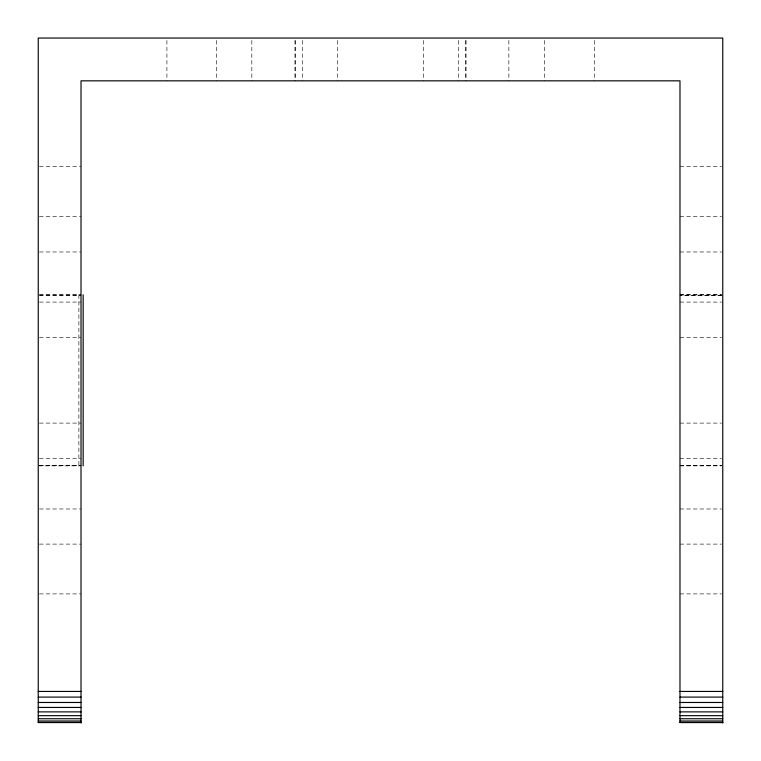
<?xml version="1.0" encoding="UTF-8"?>
<svg xmlns="http://www.w3.org/2000/svg" width="761" height="761" viewBox="0 0 761 761"><rect width="100%" height="100%" fill="white"/><g stroke="black" fill="none" stroke-linecap="round" stroke-linejoin="round"><path stroke-width="0.57" stroke-dasharray="3.81 2.85" d="M39.429 166.402L81.018 166.402M679.982 166.402L721.571 166.402M39.429 216.524L81.018 216.524M679.982 216.524L721.571 216.524M39.429 251.967L81.018 251.967M679.982 251.967L721.571 251.967M39.401 294.745L81.018 294.754M679.982 294.754L721.571 294.745M679.982 294.916L721.571 294.916M39.429 295.049L81.018 295.049M39.429 295.344L81.018 295.354M39.429 302.088L81.018 302.088M679.982 302.088L721.571 302.088M39.429 337.532L81.018 337.532M679.982 337.532L721.571 337.532M39.429 423.097L81.018 423.097M679.982 423.097L721.571 423.097M39.429 458.541L81.018 458.541M679.982 458.541L721.571 458.541M39.429 465.285L81.018 465.266M679.982 465.361L721.571 465.323M39.429 465.57L81.018 465.57M679.982 465.703L721.571 465.703M38.24 465.875L81.018 465.865M679.982 465.865L721.571 465.865M39.429 508.985L81.018 508.985M679.982 508.985L721.571 508.985M39.429 544.105L81.018 544.105M679.982 544.105L721.571 544.105M39.429 593.903L81.018 593.903M679.982 593.903L721.571 593.903M594.417 40.428L594.417 80.837M544.286 40.428L544.286 80.837M508.852 40.428L508.852 80.837M466.065 40.428L466.065 80.837M465.656 40.428L465.656 80.837M458.721 40.428L458.721 80.837M423.287 40.428L423.287 80.837M337.713 40.428L337.713 80.837M302.279 40.428L302.279 80.837M295.344 40.428L295.344 80.837M294.945 40.428L294.935 80.837M251.824 40.428L251.824 80.837M216.714 40.428L216.714 80.837M166.916 40.428L166.916 80.837M78.878 294.745L78.878 465.875M721.571 295.258L679.982 295.258L721.571 295.297"/><path stroke-width="1.14" d="M38.24 691.435L81.018 691.435M679.982 691.435L722.76 691.435M38.24 697.095L81.018 697.095M679.982 697.095L722.76 697.095M38.24 702.479L81.018 702.479M679.982 702.479L722.76 702.479M38.24 707.445L81.018 707.445M679.982 707.445L722.76 707.445M38.24 711.877L81.018 711.877M679.982 711.877L722.76 711.877M38.24 715.673L81.018 715.673M679.982 715.673L722.76 715.673M38.24 718.745L81.018 718.745M679.982 718.745L722.76 718.745M38.24 721.009L81.018 721.009M679.982 721.009L722.76 721.009M38.24 722.427L81.018 722.427M679.982 722.427L722.76 722.427M81.018 722.57L38.24 722.57L38.24 38.05L722.76 38.05L722.76 722.95M722.76 722.57L679.982 722.57L679.982 80.837L81.018 80.837L81.018 722.95M83.158 294.745L83.158 465.875"/></g></svg>
